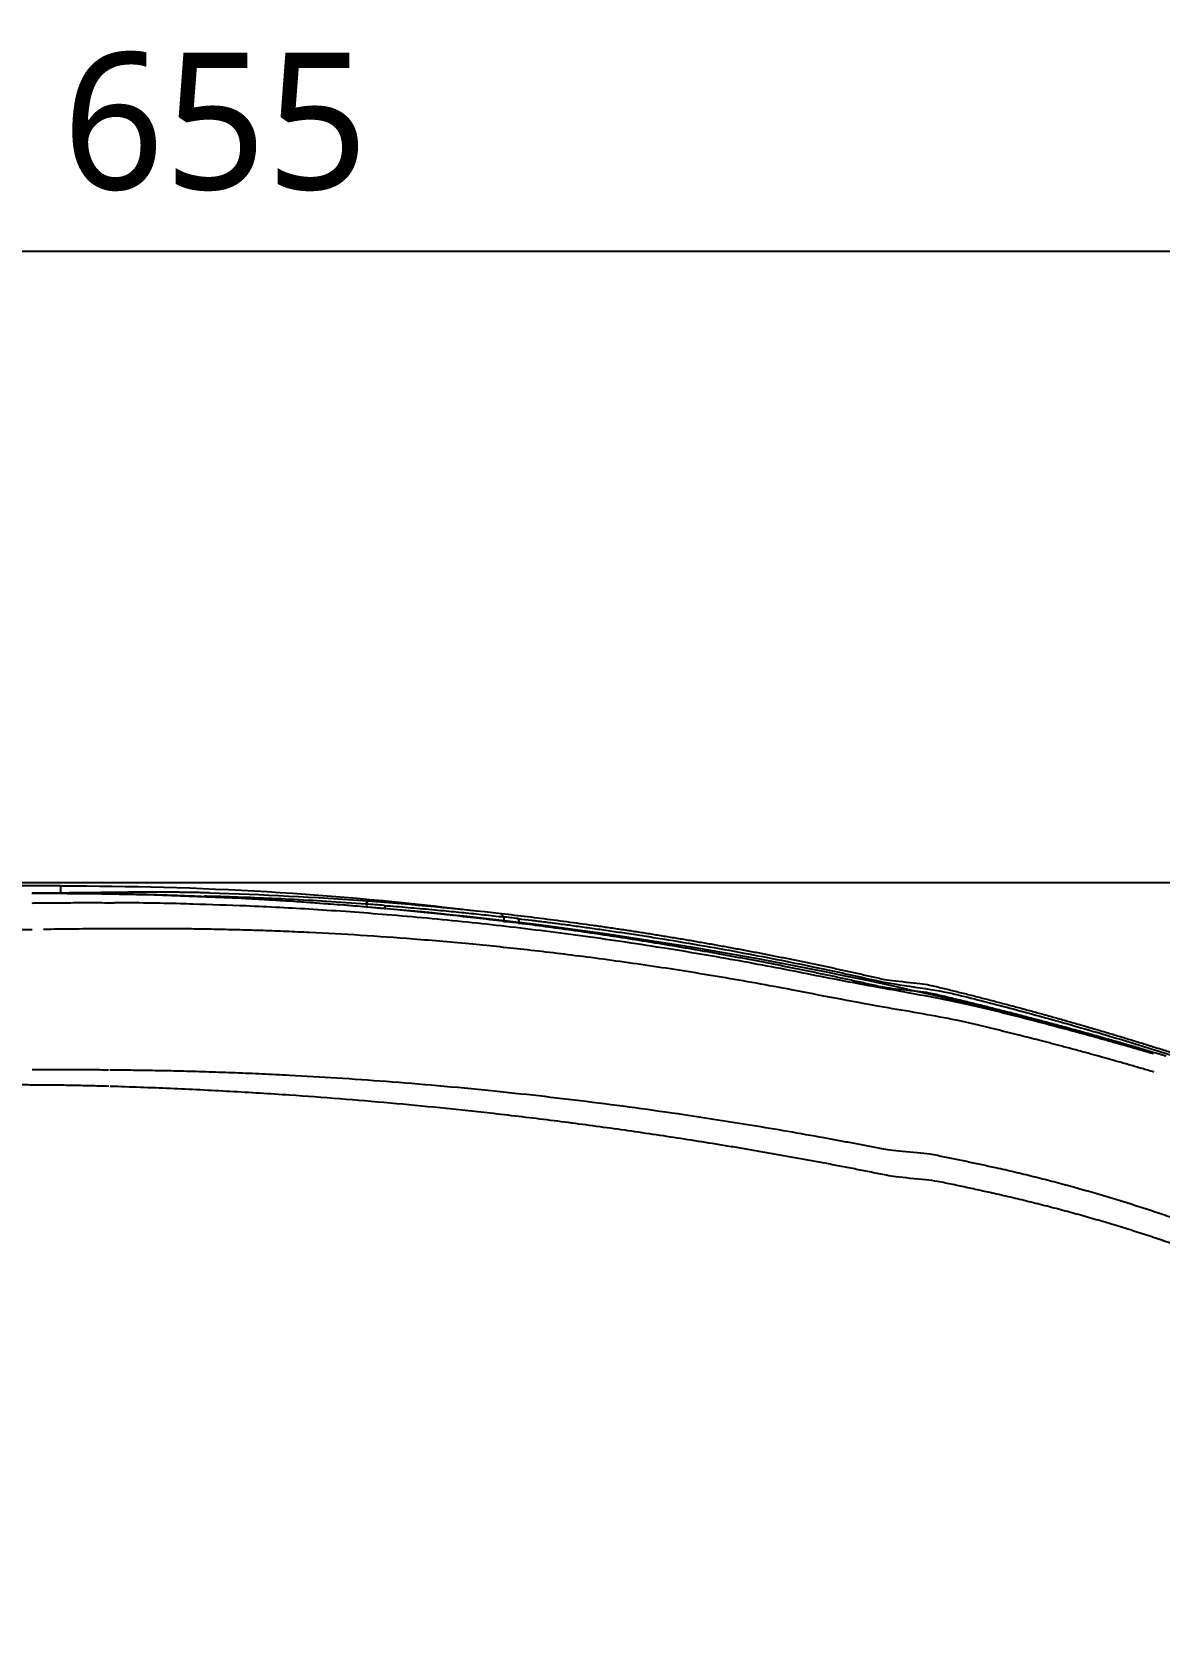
# Model space of a CAD drawing. Header units: millimetres. Extents: x 1416 to 7337, y -4252 to -1725.
# Drawn here: x 5016.6 to 5222.7, y -2442.9 to -2149 of the extents above; entities that cross this region are included whole.
import ezdxf

# ---------------------------------------------------------------- set-up
doc = ezdxf.new("R2010")
doc.units = ezdxf.units.MM
doc.header["$MEASUREMENT"] = 0
doc.styles.get("Standard").update_dxf_attribs({"font": 'NanumGothic.ttf'})
doc.dimstyles.get("Standard").update_dxf_attribs({"dimtxt": 0.18, "dimasz": 0.18, "dimexe": 0.18, "dimexo": 0.0625, "dimgap": 0.09, "dimtad": 0, "dimtih": 1, "dimtoh": 1, "dimdec": 4, "dimzin": 0, "dimdsep": 46, "dimtxsty": 'Standard', "dimcen": 0.09, "dimadec": 0, "dimazin": 0, "dimtfac": 1, "dimtdec": 4, "dimtofl": 0, "dimtmove": 0, "dimatfit": 3, "dimfxl": 0, "dimtolj": 1, "dimtzin": 0, "dimarcsym": 0})

# ---------------------------------------------------------------- blocks, each defined once
blk = doc.blocks.new('*D17')
at = {"color": 0, "lineweight": -2}
for p, q in [((4722.58, -2504.98), (4722.58, -2188.85)), ((4742.58, -2189.03), (5357.54, -2189.03)), ((5377.54, -2504.98), (5377.54, -2188.85))]:
    blk.add_line(p, q, dxfattribs=at)
at = {"color": 0}
for points in [[(4742.58, -2185.7), (4742.58, -2192.37), (4722.58, -2189.03)], [(5357.54, -2185.7), (5357.54, -2192.37), (5377.54, -2189.03)]]:
    blk.add_solid(points, dxfattribs=at)
at = {"layer": 'Defpoints', "color": 0}
for p in [(5377.54, -2189.03), (4722.58, -2505.04), (5377.54, -2505.04)]:
    blk.add_point(p, dxfattribs=at)
at = {"color": 2, "insert": (5050.06, -2165.43), "char_height": 25, "attachment_point": 5}
blk.add_mtext('\\A1;655', dxfattribs=at)
blk = doc.blocks.new('*D18')
at = {"color": 0, "lineweight": -2}
for p, q in [((4985.1, -2304.46), (5534.89, -2304.46)), ((5534.71, -2324.46), (5534.71, -2685)), ((4972.57, -2705), (5534.89, -2705))]:
    blk.add_line(p, q, dxfattribs=at)
at = {"color": 0}
for points in [[(5531.38, -2324.46), (5538.04, -2324.46), (5534.71, -2304.46)], [(5531.38, -2685), (5538.04, -2685), (5534.71, -2705)]]:
    blk.add_solid(points, dxfattribs=at)
at = {"layer": 'Defpoints', "color": 0}
for p in [(4985.04, -2304.46), (4972.51, -2705), (5534.71, -2705)]:
    blk.add_point(p, dxfattribs=at)
at = {"color": 2, "insert": (5511.19, -2504.73), "char_height": 25, "attachment_point": 5, "rotation": 90}
blk.add_mtext('\\A1;400', dxfattribs=at)

msp = doc.modelspace()

# ---------------------------------------------------------------- linework, layer by layer
msp.add_lwpolyline([(5081.16977, -2309.3998), (5081.07036, -2308.91173), (5080.90873, -2308.63912)])
for centre, radius, start, end in [((5018.18223, -3031.12726), 724.65662, 74.01216231, 90.12968898), ((5024.36259, -2896.99549), 591.86289, 82.94328715, 90.24959028)]:
    msp.add_arc(centre, radius, start, end)
for points, degree in [([(5016.58356, -2305.06182), (5012.3563, -2305.10519), (5008.12904, -2305.14856)], 2), ([(5021.78438, -2305.06452), (5020.05077, -2305.06355), (5018.31716, -2305.06266), (5016.58356, -2305.06182)], 3), ([(5032.1773, -2306.26592), (5025.16751, -2306.34171), (5018.15773, -2306.4175)], 2), ([(5048.97843, -2306.34634), (5058.63055, -2306.6073), (5068.27647, -2307.09733), (5077.90534, -2307.81587)], 3), ([(5077.58546, -2308.38843), (5077.69211, -2308.19735), (5077.79875, -2308.00627), (5077.90539, -2307.81519)], 3), ([(5080.90872, -2308.63912), (5079.80109, -2308.55257), (5078.69333, -2308.46901), (5077.58546, -2308.38843)], 3), ([(5077.90539, -2307.81518), (5086.11667, -2308.42307), (5094.17098, -2309.17972), (5102.3518, -2310.11176)], 3), ([(5102.69284, -2310.72941), (5102.57916, -2310.52353), (5102.46548, -2310.31765), (5102.3518, -2310.11177)], 3), ([(5105.40089, -2311.04359), (5104.49847, -2310.93688), (5103.5958, -2310.83216), (5102.69284, -2310.72941)], 3)]:
    msp.add_open_spline(points, degree=degree)
for points, knots in [([(5223.82301, -2336.2085), (5223.01877, -2335.96635), (5221.40956, -2335.48184), (5218.99139, -2334.76583), (5216.56867, -2334.05732), (5214.1412, -2333.35713), (5211.70907, -2332.66508), (5209.27227, -2331.98127), (5206.83085, -2331.3057), (5204.38482, -2330.63843), (5201.93422, -2329.97947), (5199.47907, -2329.32886), (5197.01939, -2328.68663), (5194.55522, -2328.05282), (5192.08657, -2327.42746), (5189.61348, -2326.81058), (5187.13597, -2326.20221), (5184.65408, -2325.60238), (5182.16782, -2325.01113), (5179.67722, -2324.42849), (5173.18233, -2323.85449), (5170.68315, -2323.28917), (5168.17972, -2322.73254), (5165.67207, -2322.18466), (5163.16023, -2321.64554), (5160.64423, -2321.11522), (5158.12409, -2320.59374), (5155.59985, -2320.08111), (5153.07154, -2319.57739), (5150.53917, -2319.08258), (5148.0028, -2318.59674), (5145.46243, -2318.11988), (5142.91812, -2317.65204), (5140.36988, -2317.19325), (5137.81774, -2316.74354), (5135.26175, -2316.30295), (5132.70192, -2315.8715), (5130.13829, -2315.44922), (5127.5709, -2315.03615), (5124.99977, -2314.63232), (5122.42493, -2314.23775), (5119.13239, -2313.74578), (5115.11595, -2313.16738), (5110.3691, -2312.51701), (5105.60203, -2311.89726), (5100.81494, -2311.30851), (5096.008, -2310.75111), (5091.18141, -2310.22541), (5086.33538, -2309.73178), (5081.47011, -2309.27057), (5076.58579, -2308.84214), (5071.68266, -2308.44685), (5066.76093, -2308.08505), (5061.82081, -2307.75711), (5056.86254, -2307.46338), (5051.88635, -2307.20422), (5046.89248, -2306.97998), (5041.88117, -2306.791), (5036.85268, -2306.63771), (5031.80724, -2306.52022), (5026.74512, -2306.43978), (5021.66657, -2306.39337), (5018.27552, -2306.39378), (5016.57731, -2306.39398)], [0, 0, 0, 0, 0.012213519, 0.024438109, 0.036673771, 0.048920505, 0.06117831, 0.073447188, 0.085727138, 0.09801816, 0.110320254, 0.122633421, 0.13495766, 0.147292971, 0.159639356, 0.171996812, 0.184365342, 0.196744944, 0.209135619, 0.221537366, 0.233950187, 0.24637408, 0.258809047, 0.271255086, 0.283712198, 0.296180383, 0.308659641, 0.321149973, 0.333651377, 0.346163854, 0.358687404, 0.371222027, 0.383767722, 0.396324491, 0.408892333, 0.421471247, 0.434061234, 0.446662294, 0.459274427, 0.471897632, 0.48453191, 0.49717726, 0.520338869, 0.543578728, 0.566896834, 0.590293185, 0.613767779, 0.637320613, 0.660951685, 0.684660992, 0.708448531, 0.7323143, 0.756258296, 0.780280516, 0.804380956, 0.828559613, 0.852816484, 0.877151565, 0.901564853, 0.926056345, 0.950626036, 0.975273922, 1, 1, 1, 1]), ([(5021.78438, -2305.06451), (5021.78432, -2305.16423), (5021.78425, -2305.31739), (5021.78388, -2305.95927), (5021.78368, -2306.32148), (5021.78365, -2306.37829)], [0, 0, 0, 0, 0.611350127, 0.939045192, 1, 1, 1, 1]), ([(5040.91774, -2306.22071), (5040.44652, -2306.21944), (5039.49679, -2306.21687), (5038.06594, -2306.21736), (5036.61708, -2306.22109), (5035.15117, -2306.22859), (5033.66832, -2306.23957), (5032.67655, -2306.25007), (5032.1773, -2306.25535)], [0, 0, 0, 0, 0.160572139, 0.323629664, 0.489141015, 0.657069313, 0.827371926, 1, 1, 1, 1]), ([(5048.97846, -2306.34523), (5048.83972, -2306.34152), (5048.56243, -2306.33411), (5048.14689, -2306.32362), (5047.73208, -2306.3136), (5047.318, -2306.3041), (5046.90467, -2306.29511), (5046.49209, -2306.28662), (5046.08027, -2306.27863), (5045.66921, -2306.27114), (5045.25892, -2306.26415), (5044.71512, -2306.25553), (5044.04148, -2306.24604), (5043.24362, -2306.23668), (5042.45654, -2306.22934), (5041.67896, -2306.22382), (5041.17184, -2306.22175), (5040.91774, -2306.22071)], [0, 0, 0, 0, 0.050021075, 0.099976393, 0.149889039, 0.199782279, 0.249679527, 0.299604311, 0.349580239, 0.39963096, 0.449780132, 0.500051386, 0.599932099, 0.699679421, 0.799480705, 0.899524609, 1, 1, 1, 1]), ([(5016.57731, -2308.1899), (5016.9917, -2308.18461), (5017.82755, -2308.17395), (5019.08941, -2308.16045), (5020.56594, -2308.14694), (5022.25078, -2308.1351), (5024.13591, -2308.12654), (5026.01648, -2308.12268), (5027.89892, -2308.12358), (5029.76765, -2308.1288), (5031.00978, -2308.13609), (5031.62315, -2308.13969)], [0, 0, 0, 0, 0.081917873, 0.165229554, 0.24993688, 0.374787111, 0.500033745, 0.625350441, 0.750114971, 0.876607588, 1, 1, 1, 1]), ([(5045.93377, -2308.40544), (5045.18074, -2308.37883), (5040.39252, -2308.20957), (5035.63362, -2308.17165), (5031.62314, -2308.1397)], [0, 0, 0, 0, 0.157266707, 1, 1, 1, 1]), ([(5208.8296, -2332.17534), (5204.67042, -2331.05868), (5196.44307, -2328.84978), (5184.13096, -2325.85702), (5167.7014, -2323.06045), (5154.89098, -2320.43615), (5143.1149, -2318.2639), (5133.12736, -2316.59586), (5125.13726, -2315.36357), (5117.72517, -2314.30503), (5110.41075, -2313.34298), (5103.20925, -2312.47578), (5093.55439, -2311.41809), (5081.80271, -2310.32332), (5068.33156, -2309.36348), (5056.50223, -2308.72722), (5049.18805, -2308.50453), (5045.93377, -2308.40544)], [0, 0, 0, 0, 0.078602479, 0.155484931, 0.232040574, 0.312583812, 0.396350504, 0.453365477, 0.500348949, 0.546621218, 0.592838317, 0.638082803, 0.682351165, 0.775006941, 0.860213755, 0.937805218, 1, 1, 1, 1]), ([(5077.58545, -2308.38843), (5075.18413, -2308.22193), (5070.52173, -2307.89867), (5063.74982, -2307.52532), (5057.29244, -2307.23676), (5052.12143, -2307.04822), (5049.05813, -2306.97918), (5048.08238, -2306.95719)], [0, 0, 0, 0, 0.2442986793, 0.4743287865, 0.6886071769, 0.9008125148, 1, 1, 1, 1]), ([(5077.8436, -2309.1466), (5077.81708, -2308.97225), (5077.74895, -2308.52441), (5077.64745, -2308.43998), (5077.58547, -2308.38843)], [0, 0, 0, 0, 0.389293535, 1, 1, 1, 1]), ([(5080.90872, -2308.63905), (5081.63609, -2308.69665), (5083.09072, -2308.81185), (5085.27179, -2308.99442), (5087.452, -2309.18411), (5089.63127, -2309.38164), (5092.30474, -2309.63339), (5095.46112, -2309.94605), (5099.08905, -2310.32548), (5101.49512, -2310.59517), (5102.69284, -2310.72941)], [0, 0, 0, 0, 0.100027737, 0.200041423, 0.300041122, 0.400026898, 0.499998817, 0.668130587, 0.834797633, 1, 1, 1, 1]), ([(5102.35177, -2310.11207), (5103.14691, -2310.20345), (5104.73709, -2310.38621), (5107.12082, -2310.67205), (5109.50316, -2310.9664), (5111.88399, -2311.27012), (5114.26328, -2311.58295), (5116.641, -2311.90496), (5119.01712, -2312.23612), (5121.39159, -2312.57643), (5123.7644, -2312.92587), (5126.13549, -2313.28444), (5128.50484, -2313.65213), (5130.87241, -2314.02892), (5133.23816, -2314.41481), (5135.60207, -2314.80978), (5137.96409, -2315.21384), (5140.32419, -2315.62697), (5142.68235, -2316.04915), (5145.03851, -2316.48038), (5147.39265, -2316.92065), (5149.74474, -2317.36994), (5152.09474, -2317.82825), (5154.44261, -2318.29557), (5156.78832, -2318.77188), (5159.13184, -2319.25718), (5161.47313, -2319.75145), (5163.81216, -2320.25468), (5166.14889, -2320.76686), (5168.4833, -2321.28798), (5170.81534, -2321.81803), (5173.14499, -2322.35699), (5179.4722, -2322.90485), (5181.79695, -2323.46161), (5184.1192, -2324.02724), (5186.43892, -2324.60174), (5188.75608, -2325.1851), (5191.07063, -2325.7773), (5193.38255, -2326.37833), (5195.69181, -2326.98817), (5197.99837, -2327.60682), (5200.3022, -2328.23425), (5202.60326, -2328.87047), (5204.90152, -2329.51545), (5207.19696, -2330.16918), (5209.48952, -2330.83165), (5211.77919, -2331.50284), (5214.06594, -2332.18274), (5216.34971, -2332.87133), (5218.6305, -2333.56861), (5220.90825, -2334.27457), (5223.18296, -2334.98913), (5225.45452, -2335.7125), (5227.72316, -2336.44387), (5229.23308, -2336.93878), (5229.98798, -2337.18622)], [0, 0, 0, 0, 0.018938421, 0.03787413, 0.056807129, 0.075737415, 0.09466499, 0.113589854, 0.132512007, 0.151431447, 0.170348177, 0.189262195, 0.208173502, 0.227082097, 0.245987981, 0.264891153, 0.283791614, 0.302689364, 0.321584402, 0.340476728, 0.359366344, 0.378253248, 0.39713744, 0.416018921, 0.434897691, 0.45377375, 0.472647097, 0.491517732, 0.510385656, 0.529250869, 0.548113371, 0.566973161, 0.585830239, 0.604684607, 0.623536263, 0.642385207, 0.661231441, 0.680074962, 0.698915773, 0.717753872, 0.73658926, 0.755421937, 0.774251902, 0.793079155, 0.811903698, 0.830725529, 0.849544649, 0.868361057, 0.887174755, 0.90598574, 0.924794015, 0.943599578, 0.96240243, 0.981202571, 1, 1, 1, 1]), ([(5102.92393, -2311.75634), (5102.90007, -2311.47742), (5102.85197, -2310.91519), (5102.74616, -2310.79166), (5102.69284, -2310.72941)], [0, 0, 0, 0, 0.496104279, 1, 1, 1, 1]), ([(5105.40079, -2311.04443), (5106.20314, -2311.14028), (5107.84381, -2311.33627), (5110.35725, -2311.64941), (5112.97726, -2311.98617), (5115.70351, -2312.34886), (5118.5358, -2312.73865), (5121.47388, -2313.15708), (5124.51746, -2313.60568), (5127.66625, -2314.08603), (5132.33723, -2314.82356), (5138.38207, -2315.833), (5145.64995, -2317.1376), (5152.58419, -2318.46565), (5158.67859, -2319.70308), (5164.04465, -2320.84479), (5168.79286, -2321.89389), (5173.536, -2322.98082), (5182.27376, -2324.10561), (5187.00584, -2325.26826), (5191.73193, -2326.46879), (5196.45172, -2327.70721), (5201.1649, -2328.98354), (5205.87116, -2330.29777), (5210.57017, -2331.64999), (5215.26168, -2333.03995), (5219.9451, -2334.46858), (5224.62119, -2335.93252), (5227.72977, -2336.94007), (5229.28457, -2337.44402)], [0, 0, 0, 0, 0.01972362, 0.040331417, 0.061823389, 0.08419954, 0.107459872, 0.131604386, 0.156633087, 0.182545979, 0.209343068, 0.272042607, 0.332105485, 0.389531707, 0.444321265, 0.483843036, 0.523390855, 0.562964725, 0.602564653, 0.642190646, 0.681842714, 0.721520867, 0.76122512, 0.80095549, 0.840711999, 0.880494672, 0.920303538, 0.960138634, 1, 1, 1, 1]), ([(5105.62925, -2312.10767), (5105.60596, -2311.81327), (5105.56022, -2311.23497), (5105.45335, -2311.10661), (5105.40089, -2311.04359)], [0, 0, 0, 0, 0.509077686, 1, 1, 1, 1]), ([(5016.57731, -2313.07171), (5016.00102, -2313.08215), (5014.85986, -2313.10282), (5013.16088, -2313.13288), (5011.49264, -2313.16189), (5009.85436, -2313.18983), (5008.24569, -2313.21674), (5006.66618, -2313.24263), (5005.11544, -2313.26753), (5003.59311, -2313.29146), (5002.09886, -2313.31445), (5000.63237, -2313.33651), (4999.19336, -2313.35767), (4997.78157, -2313.37794), (4996.39674, -2313.39735), (4995.03866, -2313.41591), (4993.70713, -2313.43364), (4992.40197, -2313.45056), (4990.4553, -2313.4751), (4987.85791, -2313.5062), (4984.59856, -2313.54231), (4981.33884, -2313.5755), (4978.07642, -2313.60577), (4974.80903, -2313.63316), (4971.53427, -2313.65763), (4968.25031, -2313.67944), (4966.05493, -2313.69155), (4964.95618, -2313.69762)], [0, 0, 0, 0, 0.034257084, 0.067836336, 0.100752511, 0.133019496, 0.164650343, 0.195657306, 0.226051871, 0.255844792, 0.285046123, 0.313665246, 0.341710904, 0.369191229, 0.396113774, 0.422485534, 0.448312979, 0.473602077, 0.498358323, 0.561361968, 0.624176146, 0.686853444, 0.749446016, 0.812005641, 0.874583767, 0.93723157, 1, 1, 1, 1]), ([(5033.92437, -2312.90656), (5033.59, -2312.90639), (5032.85053, -2312.90601), (5031.63138, -2312.90715), (5029.99675, -2312.91099), (5028.26597, -2312.91898), (5026.13575, -2312.93388), (5023.88352, -2312.95586), (5021.27137, -2312.98939), (5019.53384, -2313.01967), (5018.67328, -2313.03466)], [0, 0, 0, 0, 0.066399029, 0.146846604, 0.241592239, 0.389763039, 0.488392018, 0.661021585, 0.832112084, 1, 1, 1, 1]), ([(5209.06292, -2335.52962), (5208.28473, -2335.31853), (5206.77643, -2334.90938), (5204.58478, -2334.32526), (5202.53655, -2333.78599), (5200.63169, -2333.29086), (5198.87029, -2332.83841), (5195.69055, -2332.0308), (5191.07576, -2330.88947), (5183.68653, -2329.13908), (5169.12211, -2326.78203), (5156.30398, -2324.18274), (5142.66383, -2321.72737), (5130.19276, -2319.74771), (5118.37112, -2318.10092), (5107.36215, -2316.77066), (5096.80429, -2315.67593), (5086.63885, -2314.79177), (5076.69934, -2314.08973), (5068.94995, -2313.66105), (5063.01494, -2313.3981), (5058.76978, -2313.23958), (5054.55437, -2313.11127), (5050.36894, -2313.01263), (5046.21365, -2312.94286), (5042.08891, -2312.90205), (5037.99435, -2312.88708), (5035.27833, -2312.90008), (5033.92437, -2312.90656)], [0, 0, 0, 0, 0.013634095, 0.026425783, 0.038376016, 0.049485576, 0.0597551, 0.069185099, 0.105086529, 0.140394854, 0.198190777, 0.289343187, 0.363736015, 0.435793278, 0.506653765, 0.569919132, 0.628064182, 0.691355166, 0.74811628, 0.802719583, 0.827873469, 0.852887298, 0.87776075, 0.902493343, 0.927084438, 0.951533237, 0.975838791, 1, 1, 1, 1]), ([(5221.48504, -2335.77879), (5220.79351, -2335.57535), (5219.40625, -2335.16725), (5217.31755, -2334.56192), (5215.21518, -2333.95934), (5213.09903, -2333.36043), (5210.96922, -2332.76451), (5209.54422, -2332.37212), (5208.82961, -2332.17534)], [0, 0, 0, 0, 0.164177071, 0.329349861, 0.495518311, 0.662682711, 0.830843327, 1, 1, 1, 1]), ([(5221.59636, -2339.09231), (5220.86352, -2338.87625), (5219.41354, -2338.44876), (5217.25975, -2337.82499), (5215.15037, -2337.22188), (5213.08404, -2336.63948), (5211.0599, -2336.0761), (5209.72388, -2335.7105), (5209.06292, -2335.52962)], [0, 0, 0, 0, 0.17570294, 0.347643775, 0.51594637, 0.680716631, 0.842043512, 1, 1, 1, 1]), ([(5030.50485, -2338.72563), (5029.97274, -2338.72038), (5028.87794, -2338.70957), (5027.18672, -2338.69285), (5025.40132, -2338.67966), (5023.2875, -2338.6717), (5020.99334, -2338.67362), (5018.66825, -2338.68732), (5017.23437, -2338.69576), (5016.5773, -2338.69963)], [0, 0, 0, 0, 0.11525593, 0.237135926, 0.365639351, 0.500714492, 0.692783411, 0.859220041, 1, 1, 1, 1]), ([(5192.66845, -2356.6004), (5191.84001, -2356.42023), (5190.18318, -2356.05989), (5187.69691, -2355.52983), (5185.21004, -2355.00744), (5182.72254, -2354.49345), (5180.23447, -2353.98767), (5173.74585, -2353.49013), (5171.25673, -2353.00083), (5168.76715, -2352.51976), (5166.27715, -2352.04692), (5163.78676, -2351.58229), (5157.73197, -2350.47282), (5148.37084, -2348.85486), (5133.88864, -2346.59763), (5118.00357, -2344.44072), (5102.99472, -2342.75169), (5090.80211, -2341.59706), (5081.39597, -2340.82565), (5072.36869, -2340.19588), (5064.81246, -2339.75829), (5058.63347, -2339.45744), (5053.73796, -2339.25181), (5048.94455, -2339.08209), (5044.25323, -2338.94613), (5039.66411, -2338.84282), (5035.17681, -2338.76782), (5032.22111, -2338.7414), (5030.75968, -2338.72834)], [0, 0, 0, 0, 0.015776246, 0.031551461, 0.047325613, 0.063098671, 0.078870604, 0.094641379, 0.110410964, 0.126179326, 0.141946431, 0.157712245, 0.173476736, 0.256913426, 0.335338065, 0.448083141, 0.557979423, 0.619838826, 0.679345262, 0.736499176, 0.791301355, 0.822997222, 0.854065923, 0.884507437, 0.914321664, 0.943508529, 0.972067981, 1, 1, 1, 1]), ([(5016.69201, -2341.45778), (5016.06697, -2341.45418), (5014.64443, -2341.44598), (5012.24737, -2341.43458), (5009.32685, -2341.42166), (5006.37471, -2341.4097), (5003.72172, -2341.39923), (5000.87765, -2341.38779), (4997.86076, -2341.37597), (4993.10983, -2341.36013), (4988.69334, -2341.35231), (4983.85831, -2341.34734), (4980.30716, -2341.34462), (4976.46226, -2341.34154), (4972.66019, -2341.33776), (4968.92823, -2341.33422), (4966.49102, -2341.33462), (4965.43041, -2341.33479)], [0, 0, 0, 0, 0.0371370982, 0.0845203635, 0.1421497644, 0.2100252549, 0.2588963514, 0.2985537649, 0.3774540076, 0.4361653306, 0.5771378492, 0.6356694693, 0.7181138654, 0.7838450147, 0.859079958, 0.9386750712, 1, 1, 1, 1]), ([(5030.59894, -2341.70055), (5030.02179, -2341.68462), (5028.868, -2341.65276), (5026.55782, -2341.59079), (5023.66576, -2341.5268), (5020.85563, -2341.48824), (5018.53048, -2341.4696), (5017.36525, -2341.46211), (5016.69201, -2341.45778)], [0, 0, 0, 0, 0.1251634339, 0.250214763, 0.5000719757, 0.7498911662, 0.8554943248, 1, 1, 1, 1]), ([(5191.99826, -2361.20618), (5191.09376, -2361.00602), (5189.28432, -2360.60561), (5186.56819, -2360.01678), (5183.84985, -2359.43641), (5181.1292, -2358.86536), (5174.40629, -2358.30338), (5171.6811, -2357.75056), (5168.95367, -2357.20686), (5166.22399, -2356.67229), (5163.49207, -2356.14686), (5160.75793, -2355.63055), (5158.02158, -2355.12338), (5155.28303, -2354.62534), (5152.54228, -2354.13643), (5149.79935, -2353.65666), (5147.05425, -2353.18601), (5144.30698, -2352.7245), (5139.05796, -2351.8608), (5131.29377, -2350.64699), (5121.00134, -2349.17024), (5110.67112, -2347.81972), (5097.66509, -2346.28381), (5081.96543, -2344.70217), (5067.92688, -2343.59528), (5058.18379, -2342.96318), (5052.75086, -2342.64494), (5047.2998, -2342.35956), (5041.83081, -2342.10783), (5036.34361, -2341.88673), (5032.68179, -2341.76758), (5030.84722, -2341.70788)], [0, 0, 0, 0, 0.017322096, 0.034652233, 0.051990608, 0.069337417, 0.086692855, 0.104057119, 0.121430402, 0.1388129, 0.156204808, 0.173606318, 0.191017626, 0.208438923, 0.225870404, 0.24331226, 0.260764685, 0.278227868, 0.295702004, 0.360846921, 0.426214058, 0.491813287, 0.557654367, 0.674023406, 0.791059896, 0.825540277, 0.860156201, 0.894908913, 0.929799643, 0.964829606, 1, 1, 1, 1]), ([(5204.58143, -2359.5155), (5204.02053, -2359.36673), (5202.89733, -2359.06883), (5201.20775, -2358.63445), (5199.51208, -2358.20851), (5197.81014, -2357.79194), (5196.10199, -2357.38481), (5194.38779, -2356.9863), (5193.24205, -2356.72914), (5192.66845, -2356.6004)], [0, 0, 0, 0, 0.141777403, 0.283911293, 0.426403317, 0.569255863, 0.712471486, 0.856052317, 1, 1, 1, 1]), ([(5313.42887, -2413.85817), (5312.97738, -2413.5057), (5312.06987, -2412.79722), (5310.69437, -2411.73921), (5309.29969, -2410.67822), (5307.88519, -2409.61525), (5306.45088, -2408.55038), (5304.99662, -2407.48394), (5303.52229, -2406.41622), (5302.0278, -2405.34751), (5300.51303, -2404.2781), (5298.97788, -2403.20831), (5297.42224, -2402.13843), (5295.84602, -2401.06879), (5294.24911, -2399.99969), (5292.63142, -2398.93146), (5290.99286, -2397.86443), (5289.33335, -2396.79893), (5287.65279, -2395.7353), (5285.95111, -2394.67388), (5284.22822, -2393.61501), (5282.48405, -2392.55906), (5280.71853, -2391.50638), (5278.93158, -2390.45733), (5277.12314, -2389.41226), (5275.29312, -2388.37153), (5273.44146, -2387.33548), (5271.56809, -2386.30447), (5269.67293, -2385.27885), (5267.75593, -2384.259), (5265.81702, -2383.24528), (5263.85615, -2382.23807), (5261.63912, -2381.11961), (5259.1606, -2379.89598), (5256.41497, -2378.57444), (5253.63514, -2377.27078), (5250.82111, -2375.98577), (5247.9729, -2374.72022), (5245.09052, -2373.47492), (5242.17403, -2372.25072), (5239.2235, -2371.04844), (5236.23908, -2369.86886), (5233.22093, -2368.71282), (5230.16921, -2367.58113), (5227.08414, -2366.47463), (5223.96593, -2365.39418), (5220.81482, -2364.34062), (5217.63104, -2363.31487), (5214.41493, -2362.31758), (5211.16658, -2361.35054), (5207.88705, -2360.41123), (5205.68584, -2359.81476), (5204.58143, -2359.5155)], [0, 0, 0, 0, 0.013943475, 0.028027029, 0.042250633, 0.056614256, 0.071117859, 0.085761401, 0.100544835, 0.115468107, 0.130531159, 0.145733928, 0.161076344, 0.176558332, 0.192179811, 0.207940693, 0.223840884, 0.239880287, 0.256058793, 0.272376293, 0.288832666, 0.305427788, 0.322161529, 0.339033763, 0.356044484, 0.373193762, 0.390481665, 0.407908267, 0.425473641, 0.443177861, 0.461021005, 0.47900315, 0.497124377, 0.52180444, 0.546682982, 0.571760212, 0.597036344, 0.622511598, 0.648186196, 0.674060369, 0.70013414, 0.726407201, 0.75287918, 0.779549675, 0.806418244, 0.833484412, 0.860747669, 0.888207469, 0.915863233, 0.943714346, 0.971760161, 1, 1, 1, 1]), ([(5203.73563, -2364.05187), (5203.17957, -2363.90667), (5202.06718, -2363.61622), (5200.39574, -2363.19214), (5198.7217, -2362.77645), (5197.0449, -2362.36992), (5195.36535, -2361.97255), (5193.68319, -2361.58356), (5192.56002, -2361.332), (5191.99826, -2361.20618)], [0, 0, 0, 0, 0.142620915, 0.285313652, 0.428082369, 0.57093122, 0.713864352, 0.856885902, 1, 1, 1, 1]), ([(5310.97717, -2417.30655), (5310.51119, -2416.94216), (5309.5795, -2416.21358), (5308.17433, -2415.13181), (5306.76408, -2414.05858), (5305.34819, -2412.99464), (5303.9268, -2411.93981), (5302.49989, -2410.89412), (5301.06747, -2409.85758), (5299.62954, -2408.83017), (5298.1861, -2407.8119), (5296.73715, -2406.80278), (5295.28271, -2405.80279), (5293.82277, -2404.81195), (5292.35734, -2403.83024), (5290.88641, -2402.85768), (5289.41001, -2401.89425), (5287.92812, -2400.93997), (5284.82169, -2398.966), (5280.04644, -2396.03691), (5273.53315, -2392.26763), (5266.91373, -2388.659), (5260.19063, -2385.21205), (5253.37826, -2381.93343), (5246.4903, -2378.83145), (5239.53915, -2375.9119), (5233.82272, -2373.68107), (5229.37575, -2372.03988), (5226.22017, -2370.91612), (5223.05038, -2369.82791), (5219.86641, -2368.77524), (5216.66828, -2367.75817), (5213.45606, -2366.77645), (5210.22961, -2365.83099), (5206.98967, -2364.91842), (5204.82094, -2364.34089), (5203.73563, -2364.05187)], [0, 0, 0, 0, 0.0146240372, 0.0292400263, 0.0438484982, 0.0584499845, 0.0730450175, 0.0876341302, 0.1022178564, 0.1167967304, 0.1313712868, 0.145942061, 0.1605095886, 0.1750744056, 0.1896370482, 0.204198053, 0.2187579567, 0.2333172959, 0.2478766075, 0.3099828086, 0.3722144854, 0.4346125318, 0.4972175085, 0.5600133456, 0.6227080147, 0.6853420407, 0.7479560541, 0.7758308861, 0.803729882, 0.8316566386, 0.8596147415, 0.887607764, 0.9156392653, 0.9437127895, 0.9718318644, 1, 1, 1, 1])]:
    msp.add_open_spline(points, degree=3, knots=knots)

# ---------------------------------------------------------------- dimensions: what is measured, and where the dimension line sits
at = {"color": 3}
dim = msp.add_linear_dim(base=(5377.53881, -2189.03448), p1=(4722.57763, -2505.04316), p2=(5377.53881, -2505.04316), dimstyle='Standard', override={"dimtxt": 25, "dimasz": 20, "dimgap": 10, "dimtad": 1, "dimtih": 0, "dimdec": 0, "dimclrt": 2, "dimtdec": 0, "dimtmove": 2}, dxfattribs=at)
dim.commit()
dim.dimension.update_dxf_attribs({"geometry": '*D17', "text_midpoint": (5050.05822, -2165.42576)})
dim = msp.add_linear_dim(base=(5534.70964, -2705.00169), p1=(4985.04015, -2304.4638), p2=(4972.51199, -2705.00169), angle=90, text='400', dimstyle='Standard', override={"dimtxt": 25, "dimasz": 20, "dimgap": 10, "dimtad": 1, "dimtih": 0, "dimdec": 0, "dimclrt": 2, "dimtdec": 0, "dimtmove": 2}, dxfattribs=at)
dim.commit()
dim.dimension.update_dxf_attribs({"geometry": '*D18', "text_midpoint": (5511.19033, -2504.73274)})

doc.saveas('drawing.dxf')
